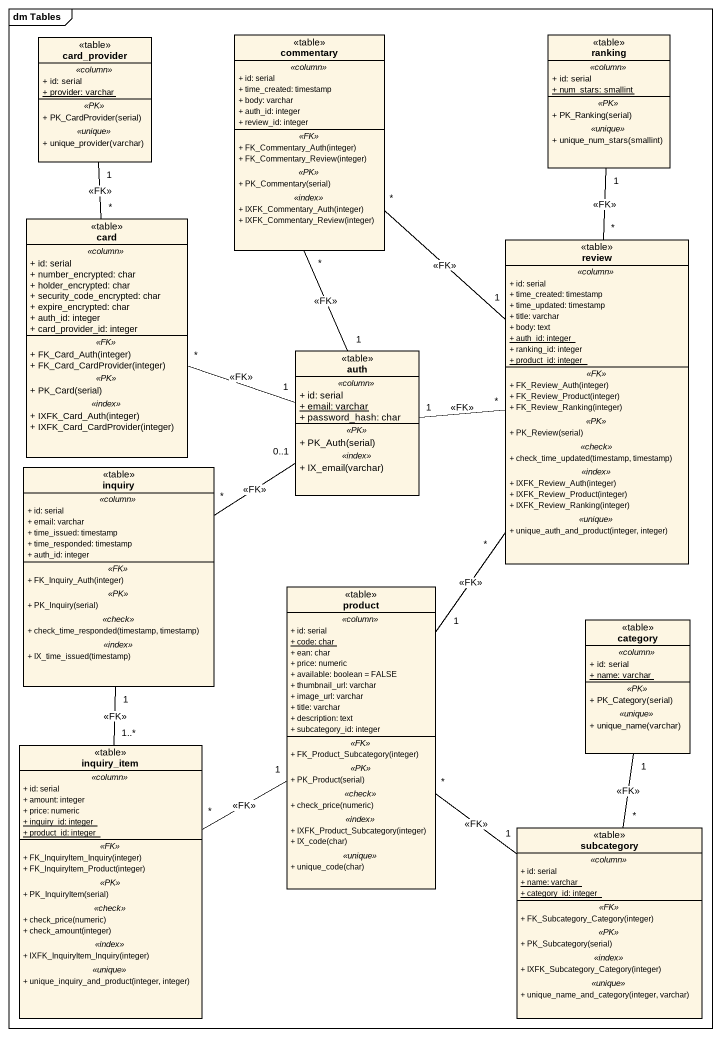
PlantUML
@startuml
mainframe dm Tables
hide circle
hide empty members
skinparam classAttributeIconSize 0
class card_provider <<table>> {
  .. <<column>> ..
  + id: serial
  {static} + provider: varchar
  .. <<PK>> ..
  + PK_CardProvider(serial)
  .. <<unique>> ..
  + unique_provider(varchar)
}
class commentary <<table>> {
  .. <<column>> ..
  + id: serial
  + time_created: timestamp
  + body: varchar
  + auth_id: integer
  + review_id: integer
  .. <<FK>> ..
  + FK_Commentary_Auth(integer)
  + FK_Commentary_Review(integer)
  .. <<PK>> ..
  + PK_Commentary(serial)
  .. <<index>> ..
  + IXFK_Commentary_Auth(integer)
  + IXFK_Commentary_Review(integer)
}
class ranking <<table>> {
  .. <<column>> ..
  + id: serial
  {static} + num_stars: smallint
  .. <<PK>> ..
  + PK_Ranking(serial)
  .. <<unique>> ..
  + unique_num_stars(smallint)
}
class "card" as card_ <<table>> {
  .. <<column>> ..
  + id: serial
  + number_encrypted: char
  + holder_encrypted: char
  + security_code_encrypted: char
  + expire_encrypted: char
  + auth_id: integer
  + card_provider_id: integer
  .. <<FK>> ..
  + FK_Card_Auth(integer)
  + FK_Card_CardProvider(integer)
  .. <<PK>> ..
  + PK_Card(serial)
  .. <<index>> ..
  + IXFK_Card_Auth(integer)
  + IXFK_Card_CardProvider(integer)
}
class review <<table>> {
  .. <<column>> ..
  + id: serial
  + time_created: timestamp
  + time_updated: timestamp
  + title: varchar
  + body: text
  {static} + auth_id: integer
  + ranking_id: integer
  {static} + product_id: integer
  .. <<FK>> ..
  + FK_Review_Auth(integer)
  + FK_Review_Product(integer)
  + FK_Review_Ranking(integer)
  .. <<PK>> ..
  + PK_Review(serial)
  .. <<check>> ..
  + check_time_updated(timestamp, timestamp)
  .. <<index>> ..
  + IXFK_Review_Auth(integer)
  + IXFK_Review_Product(integer)
  + IXFK_Review_Ranking(integer)
  .. <<unique>> ..
  + unique_auth_and_product(integer, integer)
}
class auth <<table>> {
  .. <<column>> ..
  + id: serial
  {static} + email: varchar
  + password_hash: char
  .. <<PK>> ..
  + PK_Auth(serial)
  .. <<index>> ..
  + IX_email(varchar)
}
class inquiry <<table>> {
  .. <<column>> ..
  + id: serial
  + email: varchar
  + time_issued: timestamp
  + time_responded: timestamp
  + auth_id: integer
  .. <<FK>> ..
  + FK_Inquiry_Auth(integer)
  .. <<PK>> ..
  + PK_Inquiry(serial)
  .. <<check>> ..
  + check_time_responded(timestamp, timestamp)
  .. <<index>> ..
  + IX_time_issued(timestamp)
}
class product <<table>> {
  .. <<column>> ..
  + id: serial
  {static} + code: char
  + ean: char
  + price: numeric
  + available: boolean = FALSE
  + thumbnail_url: varchar
  + image_url: varchar
  + title: varchar
  + description: text
  + subcategory_id: integer
  .. <<FK>> ..
  + FK_Product_Subcategory(integer)
  .. <<PK>> ..
  + PK_Product(serial)
  .. <<check>> ..
  + check_price(numeric)
  .. <<index>> ..
  + IXFK_Product_Subcategory(integer)
  + IX_code(char)
  .. <<unique>> ..
  + unique_code(char)
}
class category <<table>> {
  .. <<column>> ..
  + id: serial
  {static} + name: varchar
  .. <<PK>> ..
  + PK_Category(serial)
  .. <<unique>> ..
  + unique_name(varchar)
}
class inquiry_item <<table>> {
  .. <<column>> ..
  + id: serial
  + amount: integer
  + price: numeric
  {static} + inquiry_id: integer
  {static} + product_id: integer
  .. <<FK>> ..
  + FK_InquiryItem_Inquiry(integer)
  + FK_InquiryItem_Product(integer)
  .. <<PK>> ..
  + PK_InquiryItem(serial)
  .. <<check>> ..
  + check_price(numeric)
  + check_amount(integer)
  .. <<index>> ..
  + IXFK_InquiryItem_Inquiry(integer)
  .. <<unique>> ..
  + unique_inquiry_and_product(integer, integer)
}
class subcategory <<table>> {
  .. <<column>> ..
  + id: serial
  {static} + name: varchar
  {static} + category_id: integer
  .. <<FK>> ..
  + FK_Subcategory_Category(integer)
  .. <<PK>> ..
  + PK_Subcategory(serial)
  .. <<index>> ..
  + IXFK_Subcategory_Category(integer)
  .. <<unique>> ..
  + unique_name_and_category(integer, varchar)
}
commentary "*" -- "1" review : <<FK>>
commentary "*" -- "1" auth : <<FK>>
card_ "*" -up- "1" card_provider : <<FK>>
card_ "*" -right- "1" auth : <<FK>>
review "*" -up- "1" ranking : <<FK>>
review "*" -left- "1" auth : <<FK>>
review "*" -- "1" product : <<FK>>
inquiry "*" -up- "0..1" auth : <<FK>>
product "*" -- "1" subcategory : <<FK>>
inquiry_item "1..*" -up- "1" inquiry : <<FK>>
inquiry_item "*" -right- "1" product : <<FK>>
subcategory "*" -up- "1" category : <<FK>>
@enduml
